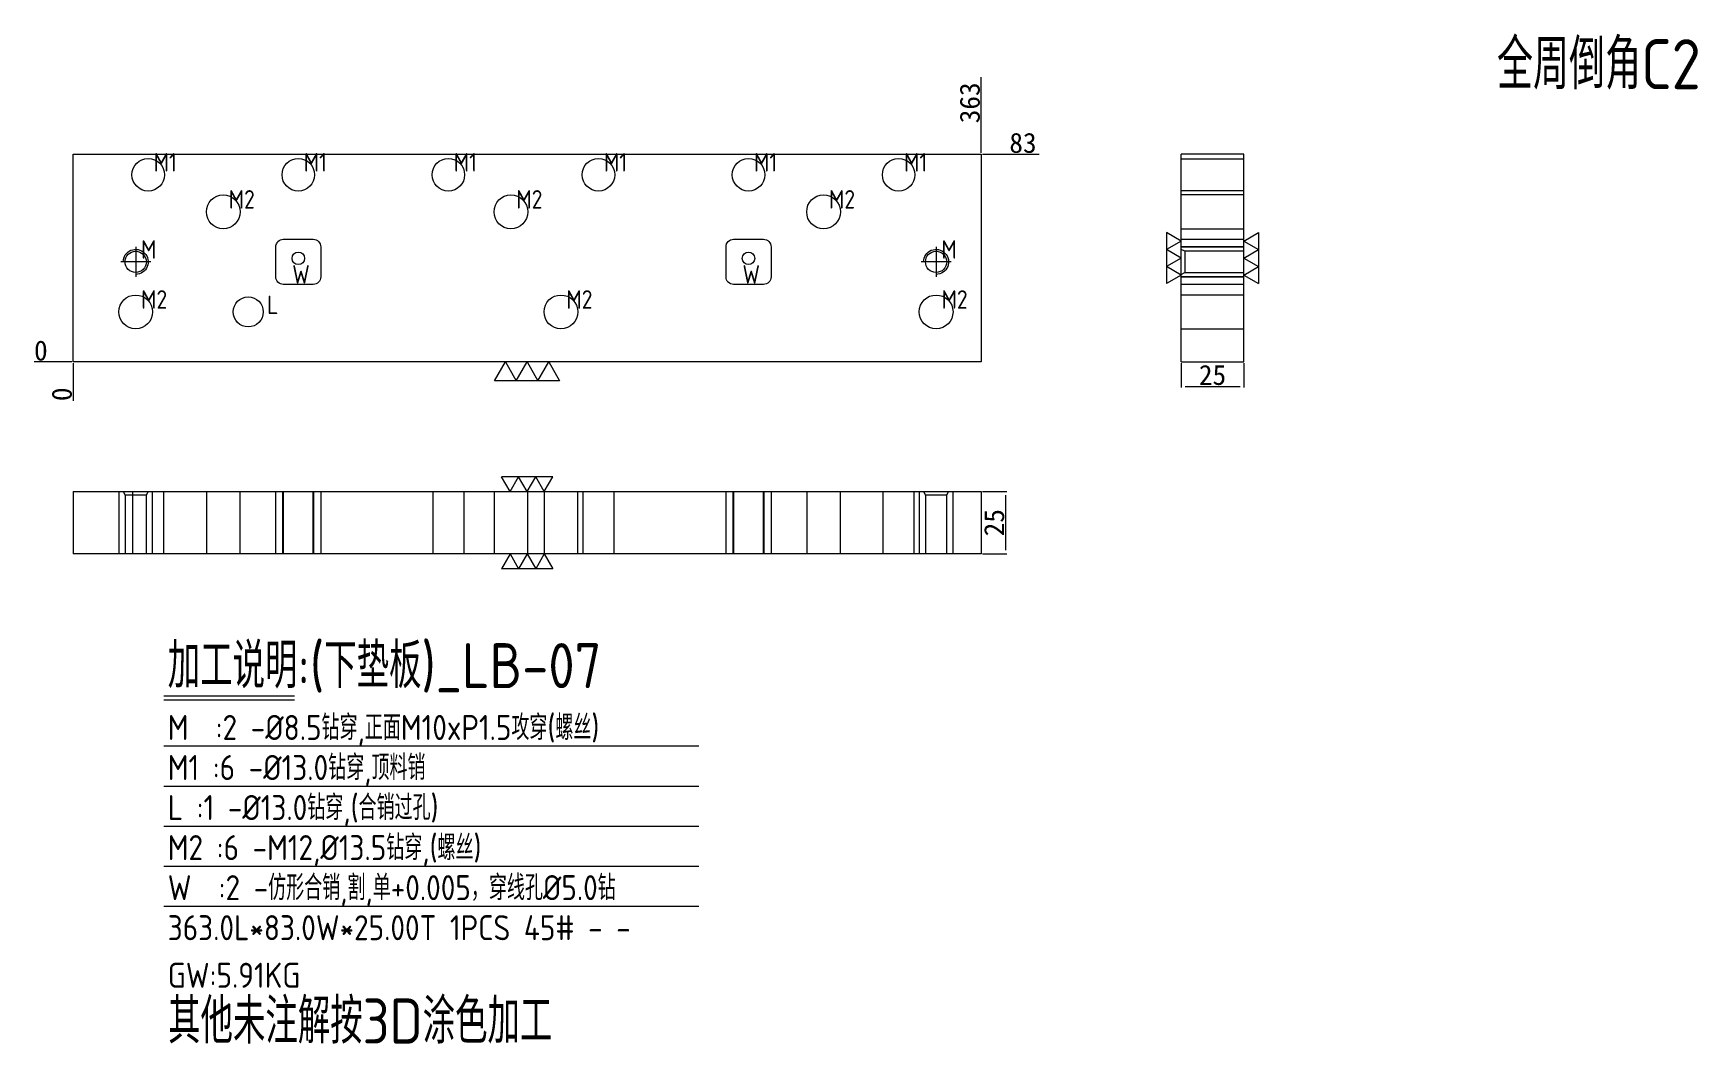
# Model space of a CAD drawing. Header units: millimetres. Extents: x 15372 to 16038, y 34156 to 34560.
import ezdxf

# ---------------------------------------------------------------- set-up
doc = ezdxf.new("R2010")
doc.units = ezdxf.units.MM
doc.linetypes.add('DASHED', pattern=[0])
doc.layers.add('dim', color=4, linetype='Continuous')
doc.layers.add('dim_temp', color=161, linetype='Continuous', lineweight=9)
doc.layers.add('LB', color=7, linetype='Continuous', true_color=0xffffff)
doc.layers.add('U1', color=7, linetype='Continuous', true_color=0xffffff)
doc.styles.add('_PUG_ERP', font='txt')
doc.styles.add('gbenor', font='gbenor.shx', dxfattribs={"bigfont": 'gbcbig'})
doc.dimstyles.new('_PUG_ERP', dxfattribs={"dimtxt": 8, "dimasz": 1.5, "dimexe": 0.5, "dimexo": 0.5, "dimgap": 0.5, "dimtad": 1, "dimtxsty": '_PUG_ERP', "dimblk": 'CLOSEDBLANK', "dimcen": 0, "dimclrd": 4, "dimclre": 4, "dimclrt": 3, "dimazin": 3, "dimtfac": 1, "dimtmove": 0, "dimatfit": 3, "dimldrblk": 'CLOSEDBLANK', "dimlwd": 9, "dimlwe": 9})

# ---------------------------------------------------------------- blocks, each defined once
blk = doc.blocks.new('*D1266')
at = {"layer": 'Defpoints', "color": 0}
for p in [(15751.2, 34511.21), (15760.95, 34511.21), (15388.2, 34428.21)]:
    blk.add_point(p, dxfattribs=at)
at = {"layer": 'dim_temp', "color": 4, "lineweight": 9}
blk.add_line((15751.7, 34511.21), (15774.4, 34511.21), dxfattribs=at)
at = {"layer": 'dim_temp', "color": 3, "lineweight": 18, "insert": (15767.92, 34515.71), "char_height": 8, "attachment_point": 5, "style": '_PUG_ERP'}
blk.add_mtext('83', dxfattribs=at)
blk = doc.blocks.new('_ClosedBlank')
blk = doc.blocks.new('*D1267')
at = {"layer": 'Defpoints', "color": 0}
for p in [(15378.45, 34428.21), (15388.2, 34428.21), (15388.2, 34428.21)]:
    blk.add_point(p, dxfattribs=at)
at = {"layer": 'dim_temp', "color": 4, "lineweight": 9}
blk.add_line((15387.7, 34428.21), (15372.61, 34428.21), dxfattribs=at)
at = {"layer": 'dim_temp', "color": 3, "lineweight": 18, "insert": (15375.28, 34432.71), "char_height": 8, "attachment_point": 5, "style": '_PUG_ERP'}
blk.add_mtext('0', dxfattribs=at)
blk = doc.blocks.new('*D1268')
at = {"layer": 'Defpoints', "color": 0}
for p in [(15388.2, 34428.21), (15388.2, 34428.21), (15388.2, 34418.46)]:
    blk.add_point(p, dxfattribs=at)
at = {"layer": 'dim_temp', "color": 4, "lineweight": 9}
blk.add_line((15388.2, 34427.71), (15388.2, 34412.63), dxfattribs=at)
at = {"layer": 'dim_temp', "color": 3, "lineweight": 18, "insert": (15383.7, 34415.3), "char_height": 8, "attachment_point": 5, "rotation": 90, "style": '_PUG_ERP'}
blk.add_mtext('0', dxfattribs=at)
blk = doc.blocks.new('*D1269')
at = {"layer": 'Defpoints', "color": 0}
for p in [(15751.2, 34520.96), (15751.2, 34511.21), (15388.2, 34428.21)]:
    blk.add_point(p, dxfattribs=at)
at = {"layer": 'dim_temp', "color": 4, "lineweight": 9}
blk.add_line((15751.2, 34511.71), (15751.2, 34542.03), dxfattribs=at)
at = {"layer": 'dim_temp', "color": 3, "lineweight": 18, "insert": (15746.7, 34531.75), "char_height": 8, "attachment_point": 5, "rotation": 90, "style": '_PUG_ERP'}
blk.add_mtext('363', dxfattribs=at)
blk = doc.blocks.new('*D1270')
at = {"layer": 'Defpoints', "color": 0}
for p in [(15751.2, 34376.48), (15751.2, 34351.48), (15760.95, 34351.48)]:
    blk.add_point(p, dxfattribs=at)
at = {"layer": 'dim_temp', "color": 4, "lineweight": 9}
for p, q in [((15751.7, 34376.48), (15761.45, 34376.48)), ((15760.95, 34374.98), (15760.95, 34352.98)), ((15751.7, 34351.48), (15761.45, 34351.48))]:
    blk.add_line(p, q, dxfattribs=at)
at = {"layer": 'dim_temp', "color": 3, "lineweight": 18, "insert": (15756.45, 34363.98), "char_height": 8, "attachment_point": 5, "rotation": 90, "style": '_PUG_ERP'}
blk.add_mtext('25', dxfattribs=at)
blk = doc.blocks.new('*D1271')
at = {"layer": 'Defpoints', "color": 0}
for p in [(15831.2, 34428.21), (15856.2, 34428.21), (15856.2, 34418.46)]:
    blk.add_point(p, dxfattribs=at)
at = {"layer": 'dim_temp', "color": 4, "lineweight": 9}
for p, q in [((15831.2, 34427.71), (15831.2, 34417.96)), ((15856.2, 34427.71), (15856.2, 34417.96)), ((15832.7, 34418.46), (15854.7, 34418.46))]:
    blk.add_line(p, q, dxfattribs=at)
at = {"layer": 'dim_temp', "color": 3, "lineweight": 18, "insert": (15843.7, 34422.96), "char_height": 8, "attachment_point": 5, "style": '_PUG_ERP'}
blk.add_mtext('25', dxfattribs=at)

msp = doc.modelspace()

# ---------------------------------------------------------------- linework, layer by layer
at = {"layer": 'dim', "color": 20, "linetype": 'Continuous', "lineweight": 18}
for p, q in [((15831.195, 34476.518), (15825.301, 34479.921)), ((15825.301, 34479.921), (15825.301, 34459.502)), ((15831.195, 34476.518), (15825.301, 34473.115)), ((15856.195, 34476.518), (15862.089, 34479.921)), ((15856.195, 34476.518), (15862.089, 34473.115)), ((15862.089, 34479.921), (15862.089, 34459.502)), ((15831.195, 34469.712), (15825.301, 34473.115)), ((15831.195, 34469.712), (15825.301, 34466.309)), ((15856.195, 34469.712), (15862.089, 34473.115)), ((15856.195, 34469.712), (15862.089, 34466.309)), ((15831.195, 34462.906), (15825.301, 34466.309)), ((15831.195, 34462.906), (15825.301, 34459.502)), ((15856.195, 34462.906), (15862.089, 34466.309)), ((15856.195, 34462.906), (15862.089, 34459.502)), ((15562.889, 34376.478), (15559.486, 34382.372)), ((15579.905, 34382.372), (15559.486, 34382.372)), ((15562.889, 34376.478), (15566.292, 34382.372)), ((15569.695, 34376.478), (15566.292, 34382.372)), ((15569.695, 34376.478), (15573.098, 34382.372)), ((15576.502, 34376.478), (15573.098, 34382.372)), ((15576.502, 34376.478), (15579.905, 34382.372)), ((15562.889, 34351.478), (15559.486, 34345.584)), ((15562.889, 34351.478), (15566.292, 34345.584)), ((15569.695, 34351.478), (15566.292, 34345.584)), ((15569.695, 34351.478), (15573.098, 34345.584)), ((15576.502, 34351.478), (15573.098, 34345.584)), ((15576.502, 34351.478), (15579.905, 34345.584)), ((15579.905, 34345.584), (15559.486, 34345.584))]:
    msp.add_line(p, q, dxfattribs=at)
at = {"layer": 'dim', "color": 8, "linetype": 'Continuous', "lineweight": 18}
for p, q in [((15424.495, 34294.761), (15476.659, 34294.761)), ((15424.495, 34293.261), (15476.659, 34293.261)), ((15424.495, 34274.761), (15638.335, 34274.761)), ((15424.495, 34258.761), (15638.335, 34258.761)), ((15424.495, 34242.761), (15638.335, 34242.761)), ((15424.495, 34242.761), (15638.335, 34242.761)), ((15424.495, 34226.761), (15638.335, 34226.761)), ((15424.495, 34210.761), (15638.335, 34210.761))]:
    msp.add_line(p, q, dxfattribs=at)
at = {"layer": 'dim', "lineweight": 18}
msp.add_lwpolyline([(15556.705, 34420.712), (15561.035, 34428.212), (15565.365, 34420.712), (15569.695, 34428.212), (15574.025, 34420.712), (15578.356, 34428.212), (15582.686, 34420.712), (15556.705, 34420.712)], close=True, dxfattribs=at)
at = {"layer": 'LB', "color": 135, "linetype": 'Continuous', "lineweight": 18}
for p, q in [((15856.195, 34511.212), (15831.195, 34511.212)), ((15831.195, 34428.212), (15831.195, 34511.212)), ((15856.195, 34428.212), (15856.195, 34511.212)), ((15831.195, 34428.212), (15856.195, 34428.212)), ((15388.195, 34376.478), (15388.195, 34351.478)), ((15388.195, 34376.478), (15751.195, 34376.478)), ((15751.195, 34376.478), (15751.195, 34351.478)), ((15751.195, 34351.478), (15388.195, 34351.478))]:
    msp.add_line(p, q, dxfattribs=at)
at = {"layer": 'LB', "color": 5, "linetype": 'DASHED', "lineweight": 13, "ltscale": 0.377808}
for p, q in [((15856.195, 34509.264), (15831.195, 34509.264)), ((15831.195, 34496.759), (15856.195, 34496.759)), ((15832.689, 34472.465), (15831.195, 34473.212)), ((15856.195, 34472.465), (15832.689, 34472.465)), ((15832.689, 34472.465), (15832.689, 34468.212)), ((15831.195, 34463.212), (15832.689, 34463.959)), ((15832.689, 34468.212), (15832.689, 34463.959)), ((15832.689, 34463.959), (15856.195, 34463.959)), ((15408.195, 34376.478), (15408.942, 34374.984)), ((15411.943, 34376.478), (15411.943, 34351.478)), ((15417.448, 34374.984), (15418.195, 34376.478)), ((15424.448, 34351.478), (15424.448, 34376.478)), ((15471.943, 34376.478), (15471.943, 34351.478)), ((15484.448, 34351.478), (15484.448, 34376.478)), ((15531.943, 34376.478), (15531.943, 34351.478)), ((15544.448, 34351.478), (15544.448, 34376.478)), ((15591.943, 34376.478), (15591.943, 34351.478)), ((15604.448, 34351.478), (15604.448, 34376.478)), ((15651.943, 34376.478), (15651.943, 34351.478)), ((15664.448, 34351.478), (15664.448, 34376.478)), ((15711.943, 34376.478), (15711.943, 34351.478)), ((15724.448, 34351.478), (15724.448, 34376.478)), ((15728.195, 34376.478), (15728.942, 34374.984)), ((15737.448, 34374.984), (15738.195, 34376.478)), ((15408.942, 34374.984), (15408.942, 34351.478)), ((15417.448, 34374.984), (15408.942, 34374.984)), ((15417.448, 34351.478), (15417.448, 34374.984)), ((15728.942, 34374.984), (15728.942, 34351.478)), ((15737.448, 34374.984), (15728.942, 34374.984)), ((15737.448, 34351.478), (15737.448, 34374.984))]:
    msp.add_line(p, q, dxfattribs=at)
at = {"layer": 'LB', "color": 31, "linetype": 'DASHED', "lineweight": 13, "ltscale": 0.377808}
for p, q in [((15856.195, 34494.965), (15831.195, 34494.965)), ((15831.195, 34481.458), (15856.195, 34481.458)), ((15856.195, 34454.965), (15831.195, 34454.965)), ((15831.195, 34441.458), (15856.195, 34441.458)), ((15406.442, 34376.478), (15406.442, 34351.478)), ((15419.949, 34351.478), (15419.949, 34376.478)), ((15441.442, 34376.478), (15441.442, 34351.478)), ((15454.949, 34351.478), (15454.949, 34376.478)), ((15556.442, 34376.478), (15556.442, 34351.478)), ((15569.949, 34351.478), (15569.949, 34376.478)), ((15576.442, 34376.478), (15576.442, 34351.478)), ((15589.949, 34351.478), (15589.949, 34376.478)), ((15681.442, 34376.478), (15681.442, 34351.478)), ((15694.949, 34351.478), (15694.949, 34376.478)), ((15726.442, 34376.478), (15726.442, 34351.478)), ((15739.949, 34351.478), (15739.949, 34376.478))]:
    msp.add_line(p, q, dxfattribs=at)
at = {"layer": 'LB', "color": 1, "linetype": 'DASHED', "lineweight": 13, "ltscale": 0.377808}
msp.add_line((15831.195, 34477.212), (15856.195, 34477.212), dxfattribs=at)
at = {"layer": 'LB', "color": 155, "linetype": 'DASHED', "lineweight": 13, "ltscale": 0.377808}
for p, q in [((15831.195, 34474.212), (15856.195, 34474.212)), ((15856.195, 34474.212), (15831.195, 34474.212)), ((15831.195, 34474.212), (15856.195, 34474.212)), ((15856.195, 34474.212), (15831.195, 34474.212)), ((15856.195, 34462.212), (15831.195, 34462.212)), ((15831.195, 34462.212), (15856.195, 34462.212)), ((15856.195, 34462.212), (15831.195, 34462.212)), ((15831.195, 34462.212), (15856.195, 34462.212)), ((15472.195, 34351.478), (15472.195, 34376.478)), ((15472.195, 34376.478), (15472.195, 34351.478)), ((15484.195, 34376.478), (15484.195, 34351.478)), ((15484.195, 34351.478), (15484.195, 34376.478)), ((15652.195, 34351.478), (15652.195, 34376.478)), ((15652.195, 34376.478), (15652.195, 34351.478)), ((15664.195, 34376.478), (15664.195, 34351.478)), ((15664.195, 34351.478), (15664.195, 34376.478))]:
    msp.add_line(p, q, dxfattribs=at)
at = {"layer": 'LB', "color": 135, "linetype": 'DASHED', "lineweight": 13, "ltscale": 0.377808}
for p, q in [((15856.195, 34459.212), (15831.195, 34459.212)), ((15469.195, 34351.478), (15469.195, 34376.478)), ((15487.195, 34376.478), (15487.195, 34351.478)), ((15649.195, 34351.478), (15649.195, 34376.478)), ((15667.195, 34376.478), (15667.195, 34351.478))]:
    msp.add_line(p, q, dxfattribs=at)
at = {"layer": 'LB', "color": 135, "lineweight": 18}
msp.add_lwpolyline([(15388.195, 34511.212), (15751.195, 34511.212), (15751.195, 34428.212), (15388.195, 34428.212)], close=True, dxfattribs=at)
at = {"layer": 'LB', "color": 1, "lineweight": 18}
for points in [[(15472.195, 34477.212), (15484.195, 34477.212, -0.4142136), (15487.195, 34474.212), (15487.195, 34462.212, -0.4142136), (15484.195, 34459.212), (15472.195, 34459.212, -0.4142136), (15469.195, 34462.212), (15469.195, 34474.212, -0.4142136)], [(15652.195, 34477.212), (15664.195, 34477.212, -0.4142136), (15667.195, 34474.212), (15667.195, 34462.212, -0.4142136), (15664.195, 34459.212), (15652.195, 34459.212, -0.4142136), (15649.195, 34462.212), (15649.195, 34474.212, -0.4142136)]]:
    msp.add_lwpolyline(points, format="xyb", close=True, dxfattribs=at)
at = {"layer": 'LB', "color": 42, "lineweight": 18}
for points in [[(15408.195, 34468.212, -2.4142136), (15413.195, 34463.212)], [(15728.195, 34468.212, -2.4142136), (15733.195, 34463.212)]]:
    msp.add_lwpolyline(points, format="xyb", dxfattribs=at)
at = {"layer": 'LB', "color": 1, "lineweight": 18}
for points in [[(15413.195, 34474.212), (15413.195, 34462.212)], [(15733.195, 34474.212), (15733.195, 34462.212)], [(15419.195, 34468.212), (15407.195, 34468.212)], [(15739.195, 34468.212), (15727.195, 34468.212)]]:
    msp.add_lwpolyline(points, dxfattribs=at)
at = {"layer": 'LB', "color": 3, "linetype": 'Continuous', "lineweight": 18}
for centre in [(15418.195, 34503.012), (15478.195, 34503.012), (15538.195, 34503.012), (15598.195, 34503.012), (15658.195, 34503.012), (15718.195, 34503.012)]:
    msp.add_circle(centre, 6.5, dxfattribs=at)
at = {"layer": 'LB', "color": 42, "linetype": 'Continuous', "lineweight": 18}
for centre, radius in [((15448.195, 34488.212), 6.753), ((15563.195, 34488.212), 6.753), ((15688.195, 34488.212), 6.753), ((15413.195, 34468.212), 4.253), ((15478.195, 34469.612), 2.5), ((15658.195, 34469.612), 2.5), ((15733.195, 34468.212), 4.253), ((15413.195, 34448.212), 6.753), ((15458.195, 34448.212), 6), ((15583.195, 34448.212), 6.753), ((15733.195, 34448.212), 6.753)]:
    msp.add_circle(centre, radius, dxfattribs=at)

# ---------------------------------------------------------------- texts
at = {"layer": 'dim', "color": 4, "lineweight": 18, "style": 'gbenor'}
for s, height, p in [('M1', 7.4, (15420.36, 34504.287)), ('M1', 7.4, (15480.36, 34504.287)), ('M1', 7.4, (15540.36, 34504.287)), ('M1', 7.4, (15600.36, 34504.287)), ('M1', 7.4, (15660.36, 34504.287)), ('M1', 7.4, (15720.36, 34504.287)), ('M2', 7.4, (15450.355, 34489.484)), ('M2', 7.4, (15565.355, 34489.484)), ('M2', 7.4, (15690.355, 34489.484)), ('M', 7.4, (15415.32, 34469.467)), ('M', 7.4, (15735.32, 34469.467)), ('W', 7.4, (15475.765, 34459.517)), ('W', 7.4, (15655.765, 34459.517)), ('M2', 7.4, (15415.355, 34449.484)), ('M2', 7.4, (15585.355, 34449.484)), ('M2', 7.4, (15735.355, 34449.484)), ('L', 7.4, (15465.722, 34447.316)), ('加工说明:(下垫板)_LB-07', 18, (15426.011, 34297.868)), ('M  :2 -%%c8.5钻穿,正面M10xP1.5攻穿(螺丝)', 10, (15425.995, 34277.154)), ('M1 :6 -%%c13.0钻穿,顶料销', 10, (15425.995, 34261.154)), ('L :1 -%%c13.0钻穿,(合销过孔)', 10, (15425.995, 34245.154)), ('M2 :6 -M12,%%c13.5钻穿,(螺丝)', 10, (15425.995, 34229.154)), ('363.0L*83.0W*25.00T 1PCS 45# - - ', 10, (15425.995, 34197.154)), ('GW:5.91KG ', 10, (15425.995, 34178.154))]:
    msp.add_text(s, height=height, dxfattribs=at).set_placement(p)
at = {"layer": 'dim', "color": 1, "lineweight": 18, "style": 'gbenor'}
msp.add_text('W  :2 -仿形合销,割,单+0.005，穿线孔%%c5.0钻', height=10, dxfattribs=at).set_placement((15425.995, 34213.154))
at = {"layer": 'dim', "color": 21, "lineweight": 18, "style": 'gbenor'}
msp.add_text('其他未注解按3D涂色加工', height=18, dxfattribs=at).set_placement((15426.163, 34155.868))
at = {"layer": 'U1', "color": 3, "lineweight": 18, "style": 'gbenor'}
msp.add_text('全周倒角C2', height=20, dxfattribs=at).set_placement((15957.422, 34537.19))

# ---------------------------------------------------------------- dimensions: what is measured, and where the dimension line sits
at = {"layer": 'dim_temp', "lineweight": 18}
for feature_location, offset, dtype, origin, picture, middle in [((15751.195, 34511.212), (0, 9.75), 1, (15388.195, 34428.212), '*D1269', (15746.695, 34531.747)), ((15751.195, 34511.212), (9.75, 0), 0, (15388.195, 34428.212), '*D1266', (15767.921, 34515.712)), ((15388.195259021, 34428.21176742), (-9.75, 0), 0, (15388.195259021, 34428.21176742), '*D1267', (15375.278592354, 34432.71176742)), ((15388.195259021, 34428.21176742), (0, -9.75), 1, (15388.195259021, 34428.21176742), '*D1268', (15383.695259021, 34415.295100754))]:
    dim = msp.add_ordinate_dim(feature_location=feature_location, offset=offset, dtype=dtype, origin=origin, dimstyle='_PUG_ERP', dxfattribs=at)
    dim.commit()
    dim.dimension.update_dxf_attribs({"geometry": picture, "text_midpoint": middle})
dim = msp.add_linear_dim(base=(15856.195, 34418.462), p1=(15831.195, 34428.212), p2=(15856.195, 34428.212), dimstyle='_PUG_ERP', dxfattribs=at)
dim.commit()
dim.dimension.update_dxf_attribs({"geometry": '*D1271', "text_midpoint": (15843.695, 34422.962)})
dim = msp.add_linear_dim(base=(15760.945, 34351.478), p1=(15751.195, 34376.478), p2=(15751.195, 34351.478), angle=90, dimstyle='_PUG_ERP', dxfattribs=at)
dim.commit()
dim.dimension.update_dxf_attribs({"geometry": '*D1270', "text_midpoint": (15756.445, 34363.978)})

doc.saveas('drawing.dxf')
